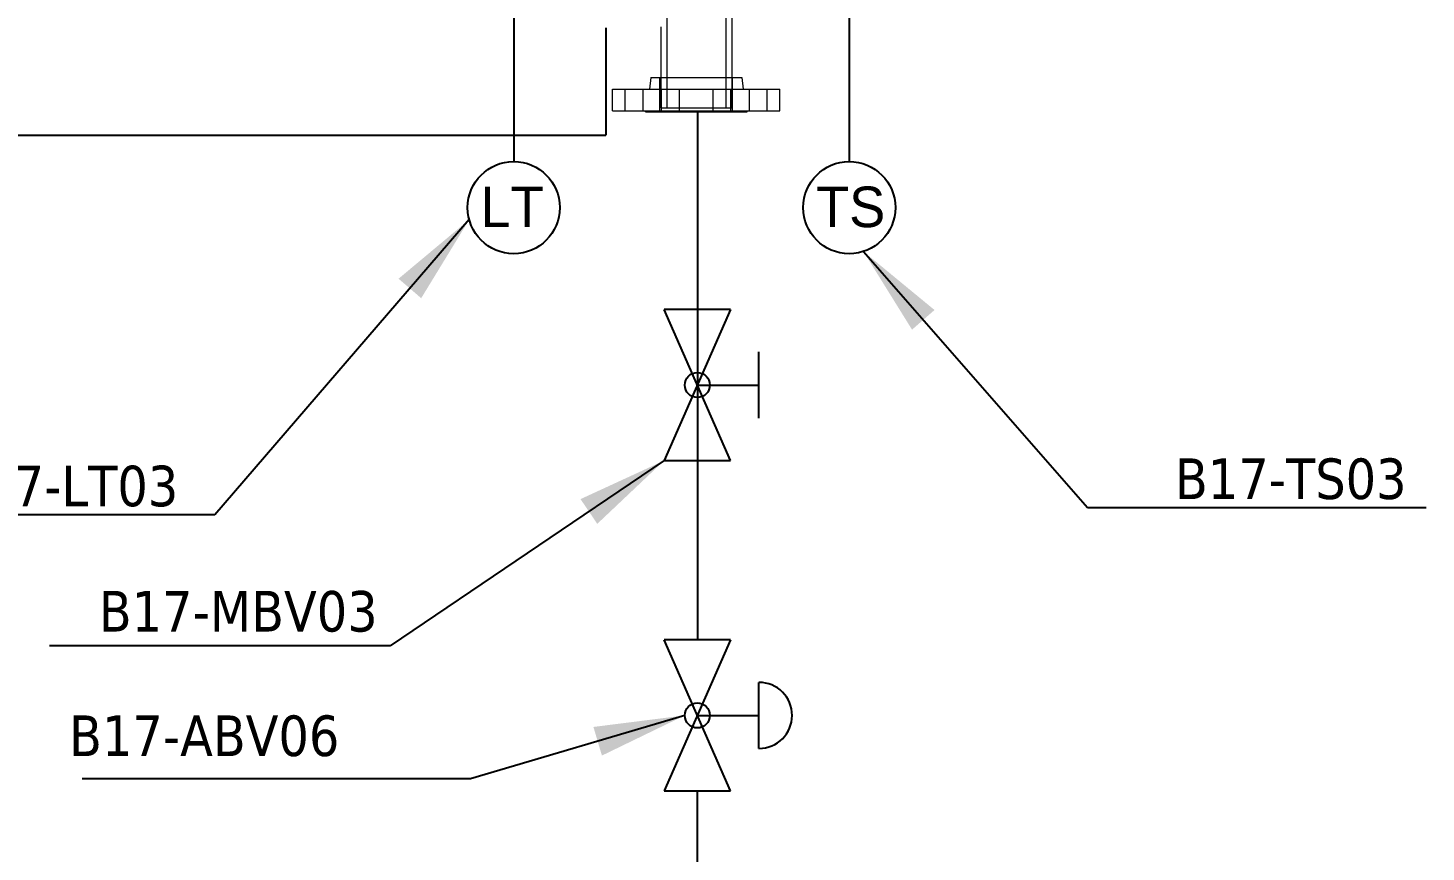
# Model space of a CAD drawing. Header units: millimetres. Extents: x -6314 to 11113, y -129 to 3675.
# Drawn here: x 2567.5 to 2952.2, y 2483.7 to 2710.5 of the extents above; entities that cross this region are included whole.
import ezdxf

# ---------------------------------------------------------------- set-up
doc = ezdxf.new("R2010")
doc.units = ezdxf.units.MM
doc.layers.add('Equipment', color=123, linetype='Continuous')
doc.layers.add('HW LINE', color=1, linetype='Continuous')
doc.dimstyles.new('ISO-25', dxfattribs={"dimtxt": 2.5, "dimasz": 2.5, "dimexe": 1.25, "dimexo": 0.625, "dimtad": 1, "dimtxsty": 'Standard', "dimcen": 2.5, "dimadec": 0, "dimazin": 0, "dimtfac": 1, "dimtmove": 0, "dimatfit": 3, "dimfxl": 1, "dimarcsym": 0})

# ---------------------------------------------------------------- blocks, each defined once
blk = doc.blocks.new('A$C22f65225')
at = {"layer": 'Equipment', "linetype": 'Continuous', "lineweight": 0, "extrusion": (0, 1, 0)}
for p, q in [((-7.37, 30), (-7.37, 1)), ((7.37, 30), (7.37, 1)), ((8.89, 27.21), (8.89, 8.59)), ((-8.89, 21.3), (-8.89, 8.59)), ((-11.38, 8.59), (-11.73, 5.69)), ((-11.38, 8.59), (11.38, 8.59)), ((-9.07, 0), (-9.07, 8.59)), ((-8.89, 8.59), (-8.89, 1)), ((8.89, 8.59), (8.89, 1)), ((9.07, 0), (9.07, 8.59)), ((11.38, 8.59), (11.73, 5.69)), ((-20.95, 5.69), (20.95, 5.69)), ((-20.95, 0.3), (-20.95, 5.69)), ((-17.76, 0.3), (-17.76, 5.69)), ((-13.31, 0.3), (-13.31, 5.69)), ((-8.66, 0.3), (-8.66, 5.69)), ((-4.21, 0.3), (-4.21, 5.69)), ((4.21, 0.3), (4.21, 5.69)), ((8.66, 0.3), (8.66, 5.69)), ((13.31, 0.3), (13.31, 5.69)), ((17.76, 0.3), (17.76, 5.69)), ((20.95, 0.3), (20.95, 5.69)), ((-20.95, 0.3), (20.95, 0.3)), ((-12.7, 0), (-12.7, 0.3)), ((-12.7, 0), (12.7, 0)), ((-8.89, 1), (8.89, 1)), ((12.7, 0), (12.7, 0.3))]:
    blk.add_line(p, q, dxfattribs=at)

msp = doc.modelspace()

# ---------------------------------------------------------------- linework, layer by layer
for p, q in [((2701.14, 2759.36), (2701.14, 2673.78)), ((2793.48, 2751.25), (2793.48, 2673.78)), ((2751.67, 2289.98), (2751.67, 2500.54))]:
    msp.add_line(p, q)
at = {"linetype": 'Continuous', "lineweight": -3}
for p, q in [((2760.79, 2591.46), (2742.54, 2633.05)), ((2760.79, 2633.05), (2742.54, 2591.46)), ((2760.79, 2633.05), (2742.54, 2633.05)), ((2768.63, 2603.16), (2768.63, 2621.35)), ((2751.67, 2612.25), (2768.63, 2612.25)), ((2742.54, 2591.46), (2760.79, 2591.46)), ((2760.79, 2500.54), (2742.54, 2542.12)), ((2760.79, 2542.12), (2742.54, 2500.54)), ((2760.79, 2542.12), (2742.54, 2542.12)), ((2768.63, 2512.23), (2768.63, 2530.43)), ((2751.67, 2521.33), (2768.63, 2521.33)), ((2742.54, 2500.54), (2760.79, 2500.54))]:
    msp.add_line(p, q, dxfattribs=at)
for points in [[(2751.67, 2687.42), (2751.67, 2542.12)], [(2751.67, 2568.58), (2751.67, 2547.49), (2751.67, 2547.49)]]:
    msp.add_lwpolyline(points)
for centre, radius in [((2701.14, 2661.08), 12.69), ((2793.48, 2661.08), 12.69), ((2751.67, 2612.25), 3.45), ((2751.67, 2521.33), 3.45)]:
    msp.add_circle(centre, radius)
msp.add_arc((2768.63, 2521.33), 9.1, 270, 90, dxfattribs=at)
at = {"layer": 'HW LINE'}
msp.add_line((2726.48, 2710.52), (2726.48, 2681.01), dxfattribs=at)
msp.add_lwpolyline([(2512.49, 2681.01), (2512.49, 2681.01), (2636.98, 2681.01), (2726.48, 2681.01)], dxfattribs=at)

# ---------------------------------------------------------------- block references
at = {"xscale": 1.1, "yscale": 1.1, "zscale": 1.1}
msp.add_blockref('A$C22f65225', (2751.37, 2687.42), dxfattribs=at)

# ---------------------------------------------------------------- texts
at = {"width": 777.1843}
for s, insert, char_height, attachment_point in [('LT', (2691.98, 2666.87), 11.166, 1), ('TS', (2784.31, 2666.87), 11.166, 1), ('{\\fTahoma|b0|i0|c0|p34;B17-LT03}', (2546.14, 2590.06), 11.1664, 1), ('{\\fTahoma|b0|i0|c0|p34;B17-TS03}', (2946.83, 2592.05), 11.1664, 3), ('{\\fTahoma|b0|i0|c0|p34;B17-MBV03}', (2663.7, 2555.58), 11.1664, 3), ('{\\fTahoma|b0|i0|c0|p34;B17-ABV06}', (2578.79, 2521.32), 11.1664, 1)]:
    msp.add_mtext(s, dxfattribs=dict(at, insert=insert, char_height=char_height, attachment_point=attachment_point))

# ---------------------------------------------------------------- leaders
at = {"linetype": 'Continuous', "lineweight": -3}
for points in [[(2688.89, 2657.77), (2618.89, 2576.56), (2540.78, 2576.56)], [(2797.38, 2649.01), (2859.05, 2578.54), (2952.19, 2578.54)], [(2742.54, 2591.46), (2667.14, 2540.47), (2573.43, 2540.47)], [(2748.21, 2521.33), (2689.28, 2503.84), (2582.36, 2503.84)]]:
    msp.add_leader(points, dimstyle='ISO-25', override={"dimscale": 10, "dimtad": 0}, dxfattribs=at)

doc.saveas('drawing.dxf')
